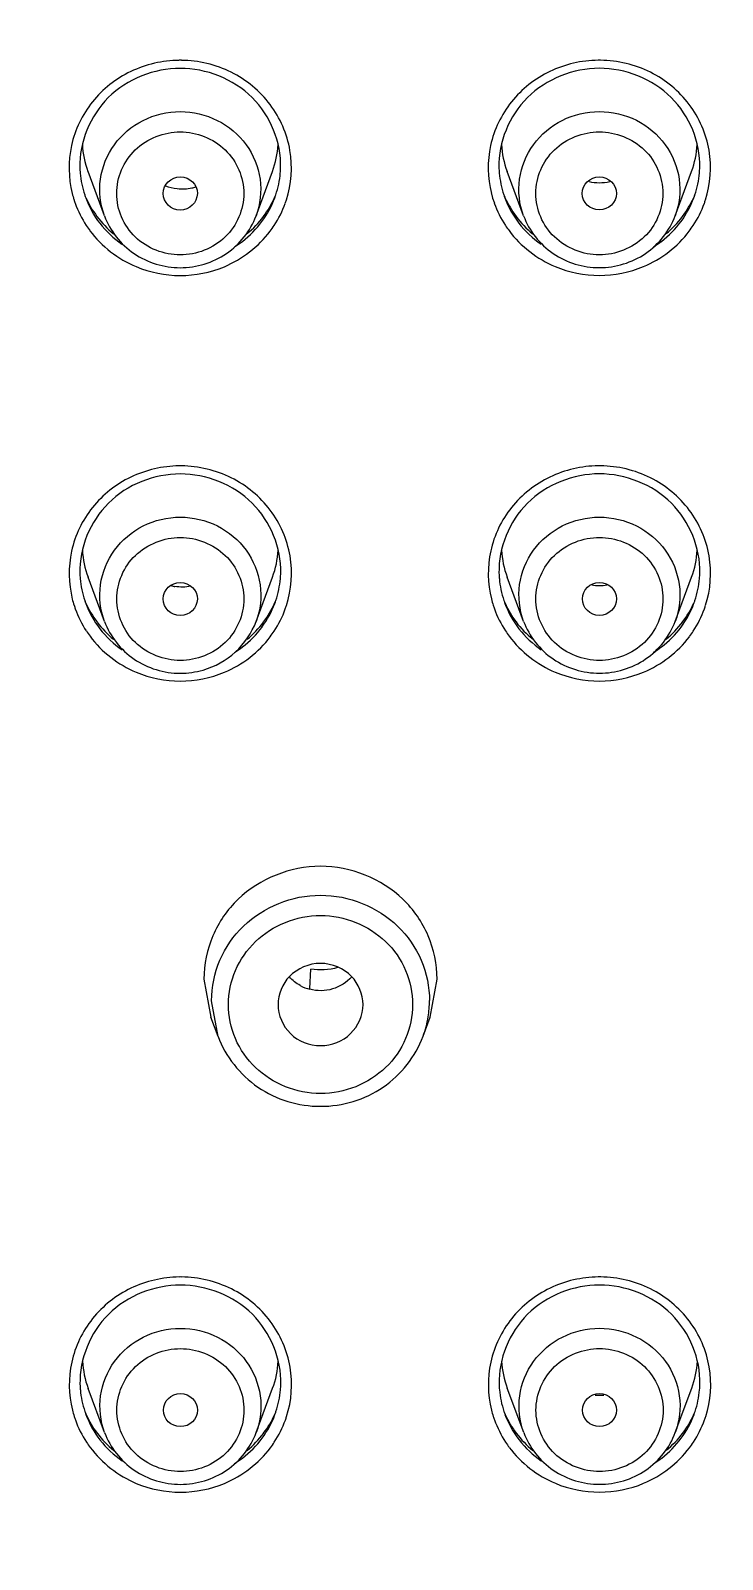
# Model space of a CAD drawing. Extents: x 4680 to 5808, y -3 to 824.
# Drawn here: x 5188.1 to 5200.32, y 553.09 to 580.1 of the extents above; entities that cross this region are included whole.
import ezdxf

# ---------------------------------------------------------------- set-up
doc = ezdxf.new("R2010")
doc.units = 0
doc.header["$LTSCALE"] = 4
doc.header["$MEASUREMENT"] = 0
for name, color, linetype in [('F3A55-R01_DXF_CONTINUOUS_LINE', 7, 'CONTINUOUS'), ('F3A55-R02_DXF_CONTINUOUS_LINE', 7, 'CONTINUOUS'), ('F3A55-R05_DXF_CONTINUOUS_LINE', 7, 'CONTINUOUS')]:
    doc.layers.add(name, color=color, linetype=linetype)

msp = doc.modelspace()

# ---------------------------------------------------------------- linework, layer by layer
at = {"layer": 'F3A55-R01_DXF_CONTINUOUS_LINE', "color": 9, "linetype": 'Continuous'}
msp.add_open_spline([(5136.653, 541.394), (5136.652, 545.286), (5137.446, 553.103), (5140.973, 564.353), (5146.701, 574.72), (5154.403, 583.801), (5163.787, 591.248), (5178.025, 598.619), (5198.143, 602.507), (5218.262, 598.624), (5232.504, 591.262), (5241.888, 583.814), (5249.597, 574.74), (5255.327, 564.374), (5258.858, 553.126), (5259.654, 545.309), (5259.654, 541.417)], degree=3, knots=[0, 0, 0, 0, 0.061575, 0.123304, 0.185315, 0.247693, 0.310467, 0.373601, 0.500005, 0.626397, 0.689539, 0.752312, 0.814687, 0.876699, 0.938429, 1, 1, 1, 1], dxfattribs=at)
at = {"layer": 'F3A55-R02_DXF_CONTINUOUS_LINE', "color": 7, "linetype": 'Continuous'}
for p, q in [((5193.038, 563.175), (5193.05, 563.52)), ((5191.166, 563.344), (5191.288, 562.671)), ((5195.16, 562.671), (5195.281, 563.345)), ((5191.414, 562.332), (5191.288, 562.671)), ((5195.035, 562.333), (5195.16, 562.671))]:
    msp.add_line(p, q, dxfattribs=at)
at = {"layer": 'F3A55-R02_DXF_CONTINUOUS_LINE', "color": 9, "linetype": 'Continuous'}
msp.add_line((5191.414, 562.332), (5191.3, 562.962), dxfattribs=at)
for centre, radius, start, end in [((5190.747, 577.577), 1.997, 89.3865, 90.6269), ((5198.147, 577.578), 1.997, 89.3865, 90.6269), ((5190.632, 577.674), 1.849, 194.159, 197.7413), ((5190.818, 577.739), 1.705, 323.5496, 339.5798), ((5198.032, 577.675), 1.849, 194.159, 197.7413), ((5198.218, 577.74), 1.705, 323.5496, 339.5798), ((5190.63, 577.673), 1.846, 197.7439, 199.7641), ((5190.666, 577.687), 1.885, 199.8093, 213.1414), ((5190.828, 577.687), 1.885, 326.7876, 340.1484), ((5190.863, 577.673), 1.847, 340.1961, 341.2587), ((5190.865, 577.672), 1.845, 341.2591, 342.2153), ((5198.03, 577.674), 1.846, 197.7439, 199.7641), ((5198.066, 577.688), 1.885, 199.8093, 213.1414), ((5198.228, 577.688), 1.885, 326.7876, 340.1484), ((5198.263, 577.674), 1.847, 340.1961, 341.2587), ((5198.265, 577.673), 1.845, 341.2591, 342.2153), ((5190.67, 577.69), 1.889, 213.1406, 216.5846), ((5190.78, 577.77), 1.755, 307.3347, 323.4657), ((5190.823, 577.691), 1.891, 323.0975, 326.7901), ((5198.07, 577.691), 1.889, 213.1406, 216.5846), ((5198.18, 577.771), 1.755, 307.3347, 323.4657), ((5198.223, 577.692), 1.891, 323.0975, 326.7901), ((5190.769, 577.786), 1.774, 301.819, 307.3032), ((5198.169, 577.787), 1.774, 301.819, 307.3032), ((5190.748, 570.412), 1.997, 89.3865, 90.6269), ((5198.148, 570.413), 1.997, 89.3865, 90.6269), ((5190.633, 570.509), 1.849, 194.159, 197.7413), ((5190.631, 570.509), 1.846, 197.7439, 199.7641), ((5190.667, 570.523), 1.885, 199.8093, 213.1414), ((5190.819, 570.575), 1.705, 323.5496, 339.5798), ((5190.829, 570.523), 1.885, 326.7876, 340.1484), ((5190.864, 570.509), 1.847, 340.1961, 341.2587), ((5190.866, 570.508), 1.845, 341.2591, 342.2153), ((5198.033, 570.51), 1.849, 194.159, 197.7413), ((5198.031, 570.51), 1.846, 197.7439, 199.7641), ((5198.067, 570.524), 1.885, 199.8093, 213.1414), ((5198.219, 570.576), 1.705, 323.5496, 339.5798), ((5198.229, 570.524), 1.885, 326.7876, 340.1484), ((5198.264, 570.51), 1.847, 340.1961, 341.2587), ((5198.266, 570.509), 1.845, 341.2591, 342.2153), ((5190.671, 570.526), 1.889, 213.1406, 216.5846), ((5190.781, 570.606), 1.755, 307.3347, 323.4657), ((5190.824, 570.527), 1.891, 323.0975, 326.7901), ((5198.071, 570.527), 1.889, 213.1406, 216.5846), ((5198.181, 570.607), 1.755, 307.3347, 323.4657), ((5198.224, 570.528), 1.891, 323.0975, 326.7901), ((5190.77, 570.622), 1.774, 301.819, 307.3032), ((5198.17, 570.623), 1.774, 301.819, 307.3032), ((5193.342, 562.964), 1.806, 350.9171, 359.9805), ((5193.327, 562.965), 1.821, 339.6697, 350.9284), ((5190.75, 556.084), 1.997, 89.3865, 90.6269), ((5198.15, 556.085), 1.997, 89.3865, 90.6269), ((5190.635, 556.181), 1.849, 194.159, 197.7413), ((5190.633, 556.18), 1.846, 197.7439, 199.7641), ((5190.669, 556.195), 1.885, 199.8093, 213.1414), ((5190.822, 556.246), 1.705, 323.5496, 339.5798), ((5190.831, 556.195), 1.885, 326.7876, 340.1484), ((5190.866, 556.18), 1.847, 340.1961, 341.2587), ((5190.868, 556.18), 1.845, 341.2591, 342.2153), ((5198.035, 556.182), 1.849, 194.159, 197.7413), ((5198.033, 556.181), 1.846, 197.7439, 199.7641), ((5198.069, 556.196), 1.885, 199.8093, 213.1414), ((5198.222, 556.247), 1.705, 323.5496, 339.5798), ((5198.231, 556.196), 1.885, 326.7876, 340.1484), ((5198.266, 556.181), 1.847, 340.1961, 341.2587), ((5198.268, 556.181), 1.845, 341.2591, 342.2153), ((5190.673, 556.197), 1.889, 213.1406, 216.5846), ((5190.783, 556.278), 1.755, 307.3347, 323.4657), ((5190.826, 556.198), 1.891, 323.0975, 326.7901), ((5198.073, 556.198), 1.889, 213.1406, 216.5846), ((5198.183, 556.279), 1.755, 307.3347, 323.4657), ((5198.226, 556.199), 1.891, 323.0975, 326.7901), ((5190.772, 556.293), 1.774, 301.819, 307.3032), ((5198.172, 556.294), 1.774, 301.819, 307.3032)]:
    msp.add_arc(centre, radius, start, end, dxfattribs=at)
at = {"layer": 'F3A55-R02_DXF_CONTINUOUS_LINE', "color": 7, "linetype": 'Continuous'}
for centre, radius, start, end in [((5190.618, 577.721), 1.645, 181.4791, 184.8669), ((5190.875, 577.721), 1.645, 355.1496, 358.5448), ((5198.018, 577.722), 1.645, 181.4791, 184.8669), ((5198.275, 577.722), 1.645, 355.1496, 358.5448), ((5190.645, 577.724), 1.671, 184.8874, 198.4229), ((5190.849, 577.724), 1.671, 341.5929, 355.1291), ((5198.045, 577.725), 1.671, 184.8874, 198.4229), ((5198.249, 577.725), 1.671, 341.5929, 355.1291), ((5190.623, 577.717), 1.648, 198.4459, 200.3758), ((5190.659, 577.857), 1.731, 202.4822, 204.2406), ((5190.678, 577.867), 1.752, 204.2668, 216.8864), ((5190.815, 577.867), 1.752, 323.1297, 335.7493), ((5190.835, 577.857), 1.731, 335.7755, 337.5335), ((5190.871, 577.717), 1.648, 339.6404, 341.5699), ((5198.023, 577.718), 1.648, 198.4459, 200.3758), ((5198.059, 577.858), 1.731, 202.4822, 204.2406), ((5198.078, 577.868), 1.752, 204.2668, 216.8864), ((5198.215, 577.868), 1.752, 323.1297, 335.7493), ((5198.235, 577.858), 1.731, 335.7755, 337.5335), ((5198.271, 577.719), 1.648, 339.6404, 341.5699), ((5190.709, 577.892), 1.792, 216.9604, 230.4716), ((5190.785, 577.892), 1.792, 309.5446, 323.0558), ((5198.109, 577.893), 1.792, 216.9604, 230.4716), ((5198.185, 577.893), 1.792, 309.5446, 323.0558), ((5190.619, 570.557), 1.645, 181.4791, 184.8669), ((5190.646, 570.56), 1.671, 184.8874, 198.4229), ((5190.85, 570.56), 1.671, 341.5929, 355.1291), ((5190.877, 570.557), 1.645, 355.1496, 358.5448), ((5198.019, 570.558), 1.645, 181.4791, 184.8669), ((5198.046, 570.561), 1.671, 184.8874, 198.4229), ((5198.25, 570.561), 1.671, 341.5929, 355.1291), ((5198.277, 570.558), 1.645, 355.1496, 358.5448), ((5190.624, 570.553), 1.648, 198.4459, 200.3758), ((5190.66, 570.693), 1.731, 202.4822, 204.2406), ((5190.679, 570.703), 1.752, 204.2668, 216.8864), ((5190.816, 570.703), 1.752, 323.1297, 335.7493), ((5190.836, 570.693), 1.731, 335.7755, 337.5335), ((5190.872, 570.553), 1.648, 339.6404, 341.5699), ((5198.024, 570.554), 1.648, 198.4459, 200.3758), ((5198.06, 570.694), 1.731, 202.4822, 204.2406), ((5198.079, 570.704), 1.752, 204.2668, 216.8864), ((5198.216, 570.704), 1.752, 323.1297, 335.7493), ((5198.236, 570.694), 1.731, 335.7755, 337.5335), ((5198.272, 570.554), 1.648, 339.6404, 341.5699), ((5190.71, 570.728), 1.792, 216.9604, 230.4716), ((5190.786, 570.728), 1.792, 309.5446, 323.0558), ((5198.11, 570.729), 1.792, 216.9604, 230.4716), ((5198.186, 570.729), 1.792, 309.5446, 323.0558), ((5193.222, 563.883), 0.744, 241.4057, 255.4349), ((5190.621, 556.228), 1.645, 181.4791, 184.8669), ((5190.648, 556.231), 1.671, 184.8874, 198.4229), ((5190.852, 556.231), 1.671, 341.5929, 355.1291), ((5190.879, 556.228), 1.645, 355.1496, 358.5448), ((5198.021, 556.229), 1.645, 181.4791, 184.8669), ((5198.048, 556.232), 1.671, 184.8874, 198.4229), ((5198.252, 556.232), 1.671, 341.5929, 355.1291), ((5198.279, 556.229), 1.645, 355.1496, 358.5448), ((5190.626, 556.225), 1.648, 198.4459, 200.3758), ((5190.662, 556.365), 1.731, 202.4822, 204.2406), ((5190.681, 556.374), 1.752, 204.2668, 216.8864), ((5190.818, 556.374), 1.752, 323.1297, 335.7493), ((5190.838, 556.365), 1.731, 335.7755, 337.5335), ((5190.874, 556.225), 1.648, 339.6404, 341.5699), ((5198.026, 556.226), 1.648, 198.4459, 200.3758), ((5198.062, 556.366), 1.731, 202.4822, 204.2406), ((5198.081, 556.375), 1.752, 204.2668, 216.8864), ((5198.218, 556.375), 1.752, 323.1297, 335.7493), ((5198.238, 556.366), 1.731, 335.7755, 337.5335), ((5198.274, 556.226), 1.648, 339.6404, 341.5699), ((5190.712, 556.4), 1.792, 216.9604, 230.4716), ((5190.788, 556.4), 1.792, 309.5446, 323.0558), ((5198.112, 556.401), 1.792, 216.9604, 230.4716), ((5198.188, 556.401), 1.792, 309.5446, 323.0558)]:
    msp.add_arc(centre, radius, start, end, dxfattribs=at)
at = {"layer": 'F3A55-R02_DXF_CONTINUOUS_LINE', "color": 9, "linetype": 'Continuous'}
for points, knots in [([(5144.055, 566.595), (5146.362, 571.247), (5152.304, 580.002), (5164.39, 590.314), (5178.833, 597.189), (5189.373, 599.156), (5194.67, 599.454)], [0, 0, 0, 0, 0.24713, 0.496361, 0.747542, 1, 1, 1, 1]), ([(5198.144, 598.415), (5194.285, 598.414), (5186.555, 597.678), (5175.415, 594.407), (5165.139, 589.095), (5156.128, 581.942), (5148.727, 573.221), (5143.225, 563.263), (5139.835, 552.457), (5139.072, 544.948), (5139.073, 541.209)], [0, 0, 0, 0, 0.126979, 0.253656, 0.379783, 0.505185, 0.629798, 0.753677, 0.876989, 1, 1, 1, 1]), ([(5257.231, 541.226), (5257.231, 544.965), (5256.466, 552.473), (5253.073, 563.278), (5247.568, 573.235), (5240.165, 581.954), (5231.151, 589.104), (5220.874, 594.414), (5209.733, 597.681), (5202.003, 598.415), (5198.144, 598.415)], [0, 0, 0, 0, 0.123011, 0.246323, 0.370202, 0.494815, 0.620217, 0.746344, 0.873021, 1, 1, 1, 1]), ([(5139.49, 541.189), (5139.49, 544.901), (5140.247, 552.357), (5143.613, 563.087), (5149.077, 572.974), (5156.425, 581.634), (5165.372, 588.736), (5175.575, 594.011), (5186.637, 597.258), (5194.312, 597.99), (5198.144, 597.99)], [0, 0, 0, 0, 0.123011, 0.246323, 0.370202, 0.494815, 0.620217, 0.746344, 0.873021, 1, 1, 1, 1]), ([(5198.144, 597.99), (5201.976, 597.991), (5209.652, 597.262), (5220.714, 594.018), (5230.918, 588.746), (5239.868, 581.646), (5247.219, 572.988), (5252.685, 563.102), (5256.054, 552.373), (5256.814, 544.918), (5256.814, 541.205)], [0, 0, 0, 0, 0.126979, 0.253656, 0.379783, 0.505185, 0.629798, 0.753677, 0.876989, 1, 1, 1, 1]), ([(5145.684, 550.797), (5146.624, 555.962), (5150.182, 566.103), (5159.945, 578.944), (5173.213, 588.344), (5183.589, 591.74), (5188.898, 592.646)], [0, 0, 0, 0, 0.24678, 0.495573, 0.746799, 1, 1, 1, 1]), ([(5190.725, 579.573), (5190.434, 579.57), (5189.847, 579.435), (5189.147, 578.883), (5188.761, 578.087), (5188.771, 577.495), (5188.84, 577.221)], [0, 0, 0, 0, 0.254236, 0.505575, 0.753509, 1, 1, 1, 1]), ([(5192.622, 577.109), (5192.711, 577.387), (5192.755, 577.998), (5192.388, 578.838), (5191.676, 579.426), (5191.07, 579.57), (5190.768, 579.573)], [0, 0, 0, 0, 0.24662, 0.494418, 0.745686, 1, 1, 1, 1]), ([(5198.125, 579.574), (5197.834, 579.571), (5197.247, 579.437), (5196.547, 578.884), (5196.161, 578.088), (5196.171, 577.497), (5196.24, 577.223)], [0, 0, 0, 0, 0.254236, 0.505575, 0.753509, 1, 1, 1, 1]), ([(5200.022, 577.11), (5200.111, 577.388), (5200.155, 577.999), (5199.788, 578.839), (5199.076, 579.427), (5198.47, 579.571), (5198.168, 579.574)], [0, 0, 0, 0, 0.24662, 0.494418, 0.745686, 1, 1, 1, 1]), ([(5190.726, 572.409), (5190.435, 572.406), (5189.848, 572.271), (5189.148, 571.719), (5188.762, 570.922), (5188.772, 570.331), (5188.841, 570.057)], [0, 0, 0, 0, 0.254236, 0.505575, 0.753509, 1, 1, 1, 1]), ([(5192.623, 569.945), (5192.712, 570.223), (5192.757, 570.834), (5192.389, 571.674), (5191.677, 572.262), (5191.071, 572.406), (5190.769, 572.409)], [0, 0, 0, 0, 0.24662, 0.494418, 0.745686, 1, 1, 1, 1]), ([(5198.126, 572.41), (5197.835, 572.407), (5197.248, 572.272), (5196.548, 571.72), (5196.162, 570.923), (5196.172, 570.332), (5196.241, 570.058)], [0, 0, 0, 0, 0.254236, 0.505575, 0.753509, 1, 1, 1, 1]), ([(5200.023, 569.946), (5200.112, 570.224), (5200.157, 570.835), (5199.789, 571.675), (5199.077, 572.263), (5198.471, 572.407), (5198.169, 572.41)], [0, 0, 0, 0, 0.24662, 0.494418, 0.745686, 1, 1, 1, 1]), ([(5191.3, 562.962), (5191.3, 563.205), (5191.402, 563.698), (5191.968, 564.519), (5193.224, 565.029), (5194.479, 564.52), (5195.046, 563.698), (5195.148, 563.205), (5195.148, 562.963)], [0, 0, 0, 0, 0.124295, 0.249673, 0.5, 0.750327, 0.875705, 1, 1, 1, 1]), ([(5191.599, 562.894), (5191.599, 563.099), (5191.685, 563.515), (5192.164, 564.209), (5193.224, 564.639), (5194.284, 564.209), (5194.763, 563.516), (5194.849, 563.099), (5194.849, 562.894)], [0, 0, 0, 0, 0.124303, 0.249677, 0.49999, 0.750307, 0.875692, 1, 1, 1, 1]), ([(5194.849, 562.894), (5194.849, 562.689), (5194.763, 562.273), (5194.285, 561.579), (5193.224, 561.149), (5192.164, 561.579), (5191.685, 562.272), (5191.599, 562.689), (5191.599, 562.894)], [0, 0, 0, 0, 0.124303, 0.249677, 0.49999, 0.750307, 0.875692, 1, 1, 1, 1]), ([(5190.728, 558.081), (5190.437, 558.077), (5189.85, 557.943), (5189.15, 557.39), (5188.764, 556.594), (5188.774, 556.003), (5188.843, 555.729)], [0, 0, 0, 0, 0.254236, 0.505575, 0.753509, 1, 1, 1, 1]), ([(5192.625, 555.616), (5192.714, 555.894), (5192.759, 556.505), (5192.391, 557.345), (5191.679, 557.934), (5191.073, 558.077), (5190.771, 558.081)], [0, 0, 0, 0, 0.24662, 0.494418, 0.745686, 1, 1, 1, 1]), ([(5198.128, 558.082), (5197.837, 558.079), (5197.25, 557.944), (5196.55, 557.391), (5196.164, 556.595), (5196.174, 556.004), (5196.243, 555.73)], [0, 0, 0, 0, 0.254236, 0.505575, 0.753509, 1, 1, 1, 1]), ([(5200.025, 555.617), (5200.114, 555.895), (5200.159, 556.507), (5199.791, 557.346), (5199.079, 557.935), (5198.473, 558.078), (5198.171, 558.082)], [0, 0, 0, 0, 0.24662, 0.494418, 0.745686, 1, 1, 1, 1])]:
    msp.add_open_spline(points, degree=3, knots=knots, dxfattribs=at)
at = {"layer": 'F3A55-R02_DXF_CONTINUOUS_LINE', "color": 7, "linetype": 'Continuous'}
for points, knots in [([(5190.747, 579.431), (5190.29, 579.431), (5189.346, 579.069), (5188.963, 578.123), (5188.974, 577.679)], [0, 0, 0, 0, 0.507035, 1, 1, 1, 1]), ([(5192.52, 577.679), (5192.531, 578.124), (5192.148, 579.069), (5191.204, 579.431), (5190.747, 579.431)], [0, 0, 0, 0, 0.492965, 1, 1, 1, 1]), ([(5198.147, 579.432), (5197.69, 579.432), (5196.746, 579.07), (5196.363, 578.124), (5196.374, 577.68)], [0, 0, 0, 0, 0.507035, 1, 1, 1, 1]), ([(5199.92, 577.68), (5199.931, 578.125), (5199.548, 579.071), (5198.604, 579.432), (5198.147, 579.432)], [0, 0, 0, 0, 0.492965, 1, 1, 1, 1]), ([(5190.748, 572.267), (5190.291, 572.267), (5189.347, 571.905), (5188.964, 570.959), (5188.975, 570.514)], [0, 0, 0, 0, 0.507035, 1, 1, 1, 1]), ([(5192.521, 570.515), (5192.532, 570.959), (5192.149, 571.905), (5191.205, 572.267), (5190.748, 572.267)], [0, 0, 0, 0, 0.492965, 1, 1, 1, 1]), ([(5198.148, 572.268), (5197.691, 572.268), (5196.747, 571.906), (5196.364, 570.96), (5196.375, 570.515)], [0, 0, 0, 0, 0.507035, 1, 1, 1, 1]), ([(5199.921, 570.516), (5199.932, 570.96), (5199.549, 571.906), (5198.605, 572.268), (5198.148, 572.268)], [0, 0, 0, 0, 0.492965, 1, 1, 1, 1]), ([(5195.281, 563.345), (5195.281, 563.605), (5195.172, 564.132), (5194.566, 565.01), (5193.224, 565.554), (5191.881, 565.01), (5191.276, 564.131), (5191.166, 563.604), (5191.166, 563.344)], [0, 0, 0, 0, 0.124303, 0.249677, 0.49999, 0.750307, 0.875692, 1, 1, 1, 1]), ([(5193.772, 563.39), (5193.634, 563.532), (5193.224, 563.708), (5192.814, 563.533), (5192.676, 563.39)], [0, 0, 0, 0, 0.499989, 1, 1, 1, 1]), ([(5193.775, 563.382), (5193.686, 563.283), (5193.446, 563.132), (5193.164, 563.129), (5193.034, 563.163)], [0, 0, 0, 0, 0.497619, 1, 1, 1, 1]), ([(5192.474, 562.894), (5192.474, 562.708), (5192.642, 562.317), (5193.224, 562.093), (5193.806, 562.317), (5193.974, 562.708), (5193.974, 562.894)], [0, 0, 0, 0, 0.247139, 0.499984, 0.752836, 1, 1, 1, 1]), ([(5191.414, 562.332), (5191.546, 561.976), (5192.057, 561.329), (5193.224, 560.979), (5194.392, 561.329), (5194.902, 561.976), (5195.035, 562.333)], [0, 0, 0, 0, 0.248437, 0.500002, 0.751565, 1, 1, 1, 1]), ([(5190.75, 557.938), (5190.293, 557.938), (5189.349, 557.576), (5188.966, 556.63), (5188.977, 556.186)], [0, 0, 0, 0, 0.507035, 1, 1, 1, 1]), ([(5192.523, 556.187), (5192.534, 556.631), (5192.151, 557.577), (5191.207, 557.938), (5190.75, 557.938)], [0, 0, 0, 0, 0.492965, 1, 1, 1, 1]), ([(5198.15, 557.939), (5197.693, 557.939), (5196.749, 557.577), (5196.366, 556.631), (5196.377, 556.187)], [0, 0, 0, 0, 0.507035, 1, 1, 1, 1]), ([(5199.923, 556.188), (5199.934, 556.632), (5199.551, 557.578), (5198.607, 557.939), (5198.15, 557.939)], [0, 0, 0, 0, 0.492965, 1, 1, 1, 1])]:
    msp.add_open_spline(points, degree=3, knots=knots, dxfattribs=at)
at = {"layer": 'F3A55-R02_DXF_CONTINUOUS_LINE', "color": 9, "linetype": 'Continuous'}
for points in [[(5189.078, 577.143), (5189.137, 576.983), (5189.223, 576.83), (5189.327, 576.695)], [(5196.478, 577.145), (5196.537, 576.984), (5196.623, 576.831), (5196.727, 576.696)], [(5189.327, 576.695), (5189.437, 576.553), (5189.571, 576.427), (5189.718, 576.325)], [(5196.727, 576.696), (5196.837, 576.554), (5196.971, 576.428), (5197.118, 576.327)], [(5189.153, 576.564), (5189.358, 576.287), (5189.65, 576.062), (5189.968, 575.929)], [(5191.526, 575.928), (5191.841, 576.06), (5192.13, 576.283), (5192.335, 576.555)], [(5196.553, 576.565), (5196.758, 576.288), (5197.05, 576.063), (5197.368, 575.93)], [(5198.926, 575.929), (5199.241, 576.061), (5199.53, 576.284), (5199.735, 576.556)], [(5189.968, 575.929), (5190.212, 575.826), (5190.482, 575.772), (5190.747, 575.772)], [(5190.747, 575.772), (5191.012, 575.772), (5191.282, 575.826), (5191.526, 575.928)], [(5197.368, 575.93), (5197.612, 575.827), (5197.882, 575.773), (5198.147, 575.773)], [(5198.147, 575.773), (5198.412, 575.773), (5198.682, 575.827), (5198.926, 575.929)], [(5189.079, 569.979), (5189.138, 569.819), (5189.224, 569.666), (5189.328, 569.531)], [(5196.479, 569.98), (5196.538, 569.82), (5196.624, 569.667), (5196.728, 569.532)], [(5189.154, 569.4), (5189.359, 569.123), (5189.651, 568.897), (5189.969, 568.764)], [(5189.328, 569.531), (5189.438, 569.389), (5189.572, 569.263), (5189.719, 569.161)], [(5191.527, 568.764), (5191.842, 568.896), (5192.131, 569.118), (5192.336, 569.391)], [(5196.554, 569.401), (5196.759, 569.124), (5197.051, 568.898), (5197.369, 568.765)], [(5196.728, 569.532), (5196.838, 569.39), (5196.972, 569.264), (5197.119, 569.162)], [(5198.927, 568.765), (5199.242, 568.897), (5199.531, 569.119), (5199.736, 569.392)], [(5189.969, 568.764), (5190.213, 568.662), (5190.483, 568.608), (5190.748, 568.608)], [(5190.748, 568.608), (5191.013, 568.608), (5191.283, 568.662), (5191.527, 568.764)], [(5197.369, 568.765), (5197.613, 568.663), (5197.883, 568.609), (5198.148, 568.609)], [(5198.148, 568.609), (5198.413, 568.609), (5198.683, 568.663), (5198.927, 568.765)], [(5189.081, 555.651), (5189.14, 555.49), (5189.226, 555.338), (5189.33, 555.202)], [(5196.481, 555.652), (5196.54, 555.491), (5196.626, 555.339), (5196.73, 555.203)], [(5189.156, 555.071), (5189.361, 554.795), (5189.653, 554.569), (5189.971, 554.436)], [(5189.33, 555.202), (5189.44, 555.06), (5189.574, 554.935), (5189.721, 554.833)], [(5191.529, 554.436), (5191.844, 554.567), (5192.133, 554.79), (5192.338, 555.063)], [(5196.556, 555.072), (5196.761, 554.796), (5197.053, 554.57), (5197.371, 554.437)], [(5196.73, 555.203), (5196.84, 555.062), (5196.974, 554.936), (5197.121, 554.834)], [(5198.929, 554.437), (5199.244, 554.568), (5199.533, 554.791), (5199.738, 555.064)], [(5189.971, 554.436), (5190.215, 554.333), (5190.485, 554.28), (5190.75, 554.28)], [(5190.75, 554.28), (5191.015, 554.28), (5191.285, 554.333), (5191.529, 554.436)], [(5197.371, 554.437), (5197.615, 554.334), (5197.885, 554.281), (5198.15, 554.281)], [(5198.15, 554.281), (5198.415, 554.281), (5198.685, 554.334), (5198.929, 554.437)]]:
    msp.add_open_spline(points, degree=3, dxfattribs=at)
at = {"layer": 'F3A55-R02_DXF_CONTINUOUS_LINE', "color": 7, "linetype": 'Continuous'}
for points in [[(5192.676, 563.39), (5192.552, 563.262), (5192.474, 563.073), (5192.474, 562.894)], [(5192.866, 563.23), (5192.794, 563.269), (5192.728, 563.321), (5192.674, 563.381)], [(5193.526, 563.547), (5193.373, 563.505), (5193.207, 563.496), (5193.05, 563.52)], [(5193.974, 562.894), (5193.974, 563.073), (5193.896, 563.262), (5193.772, 563.39)]]:
    msp.add_open_spline(points, degree=3, dxfattribs=at)
at = {"layer": 'F3A55-R05_DXF_CONTINUOUS_LINE', "color": 7, "linetype": 'Continuous'}
for p, q in [((5189.409, 576.825), (5189.119, 577.607)), ((5192.085, 576.825), (5192.375, 577.607)), ((5196.809, 576.826), (5196.519, 577.608)), ((5199.485, 576.826), (5199.775, 577.608)), ((5189.41, 569.661), (5189.12, 570.443)), ((5192.086, 569.661), (5192.376, 570.443)), ((5196.81, 569.662), (5196.52, 570.444)), ((5199.486, 569.662), (5199.776, 570.444)), ((5189.412, 555.332), (5189.122, 556.114)), ((5192.088, 555.333), (5192.378, 556.115)), ((5196.812, 555.333), (5196.522, 556.115)), ((5199.488, 555.334), (5199.778, 556.116))]:
    msp.add_line(p, q, dxfattribs=at)
for centre, radius, start, end in [((5190.655, 578.177), 1.639, 183.1857, 200.3406), ((5190.838, 578.177), 1.639, 339.6761, 356.8005), ((5198.055, 578.178), 1.639, 183.1857, 200.3406), ((5198.238, 578.178), 1.639, 339.6761, 356.8005), ((5198.148, 578.254), 0.842, 257.4229, 269.9531), ((5198.146, 578.254), 0.842, 270.0631, 282.5933), ((5190.783, 578.199), 0.895, 250.5381, 264.1338), ((5190.784, 578.208), 0.905, 264.174, 280.889), ((5190.786, 578.189), 0.885, 280.974, 285.4624), ((5190.656, 571.012), 1.639, 183.1857, 200.3406), ((5190.839, 571.012), 1.639, 339.6761, 356.8005), ((5198.056, 571.013), 1.639, 183.1857, 200.3406), ((5198.239, 571.013), 1.639, 339.6761, 356.8005), ((5190.783, 571.062), 0.794, 256.206, 260.6488), ((5198.148, 571.108), 0.814, 260.4468, 269.9719), ((5198.147, 571.108), 0.814, 270.0443, 279.5689), ((5190.747, 570.212), 1.466, 270.0514, 285.9379), ((5190.658, 556.684), 1.639, 183.1857, 200.3406), ((5190.841, 556.684), 1.639, 339.6761, 356.8005), ((5198.058, 556.685), 1.639, 183.1857, 200.3406), ((5198.241, 556.685), 1.639, 339.6761, 356.8005), ((5198.15, 556.785), 0.794, 264.6413, 269.9948), ((5198.15, 556.785), 0.794, 270.0214, 275.3753)]:
    msp.add_arc(centre, radius, start, end, dxfattribs=at)
for centre, major_axis, ratio in [((5190.747, 577.221), (0.302, -0.002), 0.968914), ((5198.147, 577.222), (0.301, 0), 0.968543), ((5190.748, 570.057), (0.301, -0.001), 0.968622), ((5198.148, 570.058), (0.301, 0), 0.968411), ((5190.75, 555.729), (0.301, -0.001), 0.968238), ((5198.15, 555.73), (0.301, 0), 0.968348)]:
    msp.add_ellipse(centre, major_axis=major_axis, ratio=ratio, dxfattribs=at)
at = {"layer": 'F3A55-R05_DXF_CONTINUOUS_LINE', "color": 9, "linetype": 'Continuous'}
for points, knots in [([(5189.409, 576.825), (5189.334, 577.029), (5189.283, 577.484), (5189.542, 578.117), (5190.069, 578.561), (5190.522, 578.667), (5190.747, 578.667)], [0, 0, 0, 0, 0.246713, 0.49443, 0.745673, 1, 1, 1, 1]), ([(5190.747, 578.667), (5190.971, 578.667), (5191.424, 578.562), (5191.952, 578.117), (5192.211, 577.484), (5192.161, 577.03), (5192.085, 576.825)], [0, 0, 0, 0, 0.254323, 0.505555, 0.75328, 1, 1, 1, 1]), ([(5196.809, 576.826), (5196.734, 577.03), (5196.683, 577.485), (5196.942, 578.118), (5197.469, 578.562), (5197.922, 578.668), (5198.147, 578.668)], [0, 0, 0, 0, 0.246718, 0.494441, 0.745679, 1, 1, 1, 1]), ([(5198.147, 578.668), (5198.371, 578.668), (5198.824, 578.563), (5199.352, 578.118), (5199.611, 577.485), (5199.561, 577.031), (5199.485, 576.826)], [0, 0, 0, 0, 0.254323, 0.505555, 0.75328, 1, 1, 1, 1]), ([(5190.747, 576.135), (5190.462, 576.135), (5189.873, 576.362), (5189.502, 577.222), (5189.873, 578.083), (5190.462, 578.309), (5190.747, 578.309)], [0, 0, 0, 0, 0.252859, 0.499988, 0.747122, 1, 1, 1, 1]), ([(5190.747, 578.309), (5191.032, 578.309), (5191.621, 578.083), (5191.992, 577.222), (5191.621, 576.362), (5191.032, 576.135), (5190.747, 576.135)], [0, 0, 0, 0, 0.252859, 0.499988, 0.747122, 1, 1, 1, 1]), ([(5198.147, 576.136), (5197.862, 576.136), (5197.273, 576.363), (5196.902, 577.223), (5197.273, 578.084), (5197.862, 578.31), (5198.147, 578.31)], [0, 0, 0, 0, 0.252859, 0.499988, 0.747122, 1, 1, 1, 1]), ([(5198.147, 578.31), (5198.432, 578.31), (5199.021, 578.084), (5199.392, 577.223), (5199.021, 576.363), (5198.432, 576.136), (5198.147, 576.136)], [0, 0, 0, 0, 0.252859, 0.499988, 0.747122, 1, 1, 1, 1]), ([(5189.41, 569.661), (5189.335, 569.865), (5189.284, 570.32), (5189.543, 570.953), (5190.07, 571.397), (5190.523, 571.503), (5190.748, 571.503)], [0, 0, 0, 0, 0.246713, 0.49443, 0.745673, 1, 1, 1, 1]), ([(5190.748, 571.503), (5190.972, 571.503), (5191.425, 571.397), (5191.953, 570.953), (5192.212, 570.32), (5192.162, 569.865), (5192.086, 569.661)], [0, 0, 0, 0, 0.254323, 0.505555, 0.75328, 1, 1, 1, 1]), ([(5196.81, 569.662), (5196.735, 569.866), (5196.684, 570.321), (5196.943, 570.954), (5197.47, 571.398), (5197.923, 571.504), (5198.148, 571.504)], [0, 0, 0, 0, 0.246713, 0.49443, 0.745673, 1, 1, 1, 1]), ([(5198.148, 571.504), (5198.372, 571.504), (5198.825, 571.398), (5199.353, 570.954), (5199.612, 570.321), (5199.562, 569.866), (5199.486, 569.662)], [0, 0, 0, 0, 0.254323, 0.505555, 0.75328, 1, 1, 1, 1]), ([(5190.748, 568.971), (5190.463, 568.971), (5189.874, 569.197), (5189.503, 570.058), (5189.874, 570.918), (5190.463, 571.145), (5190.748, 571.145)], [0, 0, 0, 0, 0.252859, 0.499988, 0.747122, 1, 1, 1, 1]), ([(5190.748, 571.145), (5191.033, 571.145), (5191.622, 570.919), (5191.993, 570.058), (5191.622, 569.198), (5191.033, 568.971), (5190.748, 568.971)], [0, 0, 0, 0, 0.252859, 0.499988, 0.747122, 1, 1, 1, 1]), ([(5198.148, 568.972), (5197.863, 568.972), (5197.274, 569.198), (5196.903, 570.059), (5197.274, 570.919), (5197.863, 571.146), (5198.148, 571.146)], [0, 0, 0, 0, 0.252859, 0.499988, 0.747122, 1, 1, 1, 1]), ([(5198.148, 571.146), (5198.433, 571.146), (5199.022, 570.92), (5199.393, 570.059), (5199.022, 569.199), (5198.433, 568.972), (5198.148, 568.972)], [0, 0, 0, 0, 0.252859, 0.499988, 0.747122, 1, 1, 1, 1]), ([(5189.412, 555.332), (5189.337, 555.536), (5189.286, 555.991), (5189.545, 556.624), (5190.072, 557.069), (5190.525, 557.174), (5190.75, 557.174)], [0, 0, 0, 0, 0.246747, 0.494477, 0.745691, 1, 1, 1, 1]), ([(5190.75, 557.174), (5190.974, 557.174), (5191.427, 557.069), (5191.955, 556.625), (5192.214, 555.992), (5192.164, 555.537), (5192.088, 555.333)], [0, 0, 0, 0, 0.254317, 0.505544, 0.753269, 1, 1, 1, 1]), ([(5196.812, 555.333), (5196.737, 555.537), (5196.686, 555.992), (5196.945, 556.625), (5197.472, 557.07), (5197.925, 557.175), (5198.15, 557.175)], [0, 0, 0, 0, 0.246712, 0.49443, 0.745673, 1, 1, 1, 1]), ([(5198.15, 557.175), (5198.374, 557.175), (5198.827, 557.07), (5199.355, 556.626), (5199.614, 555.993), (5199.564, 555.538), (5199.488, 555.334)], [0, 0, 0, 0, 0.254323, 0.505555, 0.75328, 1, 1, 1, 1]), ([(5190.75, 554.643), (5190.465, 554.643), (5189.876, 554.869), (5189.505, 555.729), (5189.876, 556.59), (5190.465, 556.816), (5190.75, 556.816)], [0, 0, 0, 0, 0.252859, 0.499988, 0.747122, 1, 1, 1, 1]), ([(5190.75, 556.816), (5191.035, 556.816), (5191.624, 556.59), (5191.995, 555.73), (5191.624, 554.869), (5191.035, 554.643), (5190.75, 554.643)], [0, 0, 0, 0, 0.252859, 0.499988, 0.747122, 1, 1, 1, 1]), ([(5198.15, 554.644), (5197.865, 554.644), (5197.276, 554.87), (5196.905, 555.73), (5197.276, 556.591), (5197.865, 556.817), (5198.15, 556.817)], [0, 0, 0, 0, 0.252859, 0.499988, 0.747122, 1, 1, 1, 1]), ([(5198.15, 556.817), (5198.435, 556.817), (5199.024, 556.591), (5199.395, 555.731), (5199.024, 554.87), (5198.435, 554.644), (5198.15, 554.644)], [0, 0, 0, 0, 0.252859, 0.499988, 0.747122, 1, 1, 1, 1])]:
    msp.add_open_spline(points, degree=3, knots=knots, dxfattribs=at)
at = {"layer": 'F3A55-R05_DXF_CONTINUOUS_LINE', "color": 7, "linetype": 'Continuous'}
for points, knots in [([(5189.409, 576.825), (5189.507, 576.561), (5189.882, 576.083), (5190.463, 575.91), (5190.747, 575.91)], [0, 0, 0, 0, 0.497254, 1, 1, 1, 1]), ([(5190.747, 575.91), (5191.032, 575.91), (5191.612, 576.083), (5191.987, 576.562), (5192.085, 576.825)], [0, 0, 0, 0, 0.502747, 1, 1, 1, 1]), ([(5196.809, 576.826), (5196.907, 576.562), (5197.282, 576.084), (5197.863, 575.911), (5198.147, 575.911)], [0, 0, 0, 0, 0.497254, 1, 1, 1, 1]), ([(5198.147, 575.911), (5198.432, 575.912), (5199.012, 576.084), (5199.387, 576.563), (5199.485, 576.826)], [0, 0, 0, 0, 0.502747, 1, 1, 1, 1]), ([(5189.41, 569.661), (5189.508, 569.397), (5189.883, 568.919), (5190.464, 568.746), (5190.748, 568.746)], [0, 0, 0, 0, 0.497254, 1, 1, 1, 1]), ([(5191.149, 568.803), (5191.36, 568.863), (5191.756, 569.082), (5192.01, 569.458), (5192.086, 569.661)], [0, 0, 0, 0, 0.50223, 1, 1, 1, 1]), ([(5196.81, 569.662), (5196.908, 569.398), (5197.283, 568.92), (5197.864, 568.747), (5198.148, 568.747)], [0, 0, 0, 0, 0.497254, 1, 1, 1, 1]), ([(5198.148, 568.747), (5198.433, 568.747), (5199.013, 568.92), (5199.388, 569.398), (5199.486, 569.662)], [0, 0, 0, 0, 0.502747, 1, 1, 1, 1]), ([(5189.412, 555.332), (5189.51, 555.068), (5189.886, 554.59), (5190.466, 554.418), (5190.75, 554.418)], [0, 0, 0, 0, 0.497254, 1, 1, 1, 1]), ([(5190.75, 554.418), (5191.035, 554.418), (5191.615, 554.59), (5191.99, 555.069), (5192.088, 555.333)], [0, 0, 0, 0, 0.502747, 1, 1, 1, 1]), ([(5196.812, 555.333), (5196.91, 555.07), (5197.286, 554.591), (5197.866, 554.419), (5198.15, 554.419)], [0, 0, 0, 0, 0.497254, 1, 1, 1, 1]), ([(5198.15, 554.419), (5198.435, 554.419), (5199.015, 554.591), (5199.39, 555.07), (5199.488, 555.334)], [0, 0, 0, 0, 0.502747, 1, 1, 1, 1])]:
    msp.add_open_spline(points, degree=3, knots=knots, dxfattribs=at)
msp.add_open_spline([(5190.933, 570.282), (5190.841, 570.265), (5190.746, 570.263), (5190.654, 570.279)], degree=3, dxfattribs=at)

doc.saveas('drawing.dxf')
